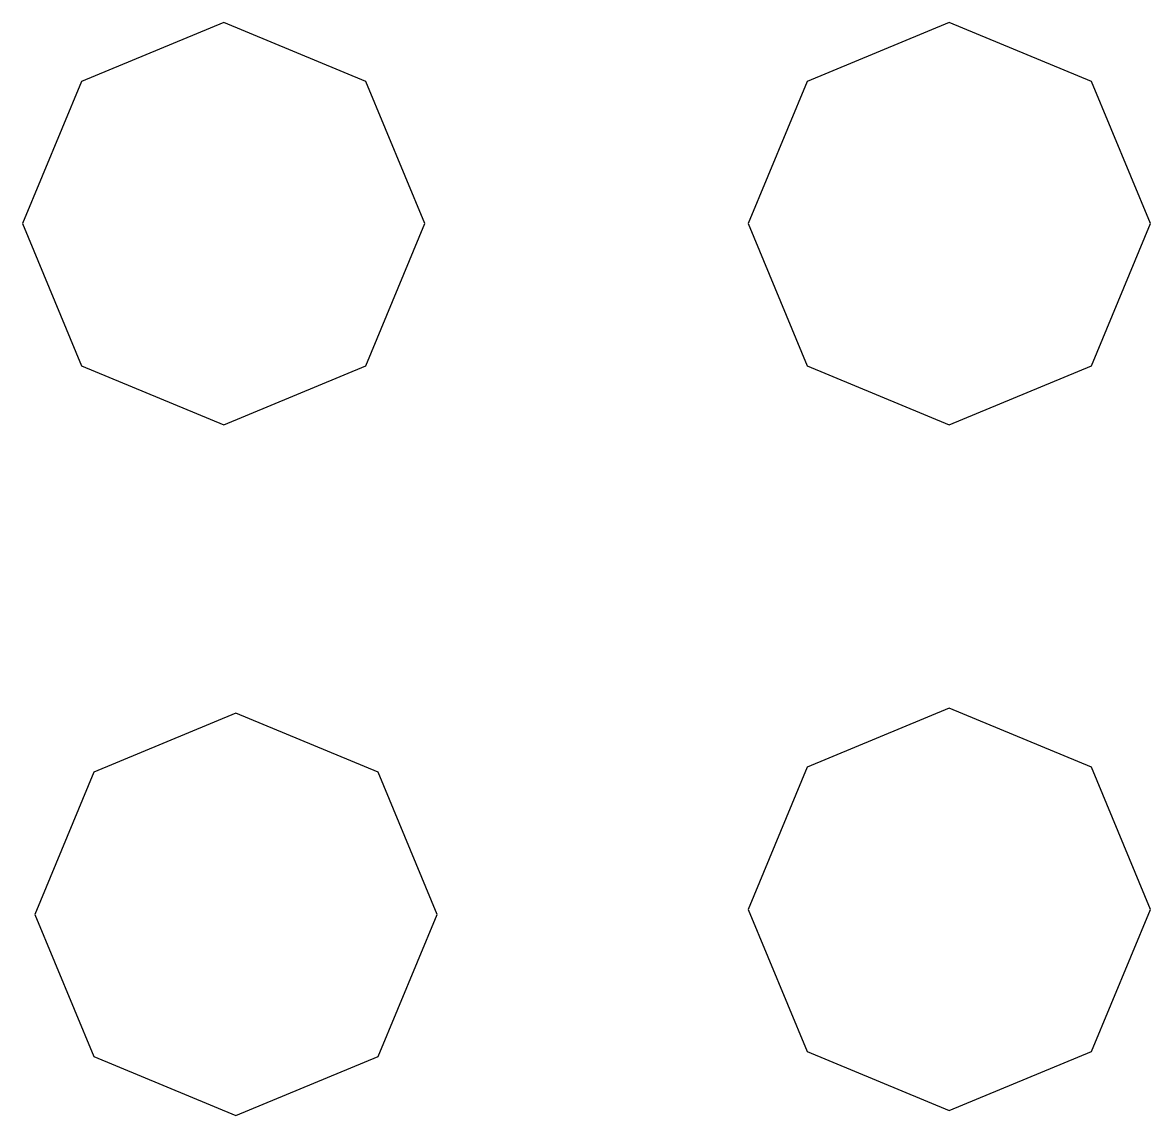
# Model space of a CAD drawing. Extents: x -4.62 to 4.4, y -2.04 to 6.7.
import ezdxf

# ---------------------------------------------------------------- set-up
doc = ezdxf.new("R2010")
doc.units = 0
doc.layers.get('0').update_dxf_attribs({"linetype": 'CONTINUOUS'})

msp = doc.modelspace()

# ---------------------------------------------------------------- linework, layer by layer
at = {"color": 7}
for points in [[(-1.401098, 5.089107), (-1.872197, 6.22644), (-3.00953, 6.69754), (-4.146863, 6.22644), (-4.617963, 5.089107), (-4.146863, 3.951774), (-3.00953, 3.480675), (-1.872197, 3.951774), (-1.401098, 5.089107)], [(4.400826, 5.089107), (3.929727, 6.22644), (2.792394, 6.69754), (1.655061, 6.22644), (1.183961, 5.089107), (1.655061, 3.951774), (2.792394, 3.480675), (3.929727, 3.951774), (4.400826, 5.089107)], [(4.400826, -0.396629), (3.929727, 0.740704), (2.792394, 1.211803), (1.655061, 0.740704), (1.183961, -0.396629), (1.655061, -1.533962), (2.792394, -2.005062), (3.929727, -1.533962), (4.400826, -0.396629)], [(-1.303237, -0.436491), (-1.774337, 0.700842), (-2.91167, 1.171942), (-4.049003, 0.700842), (-4.520102, -0.436491), (-4.049003, -1.573824), (-2.91167, -2.044923), (-1.774337, -1.573824), (-1.303237, -0.436491)]]:
    msp.add_lwpolyline(points, dxfattribs=at)

doc.saveas('drawing.dxf')
